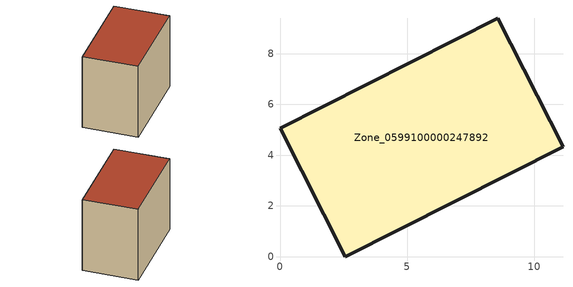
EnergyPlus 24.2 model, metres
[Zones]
Zone_0599100000247892
 floor ground (C_G): 0,5.06 8.58,9.39 11.14,4.33 2.56,0 z3.05
 wall outside (C_F): 11.14,4.33 8.58,9.39 0,5.06 2.56,0 11.14,4.33 z3.05:11.09
 roof outside (C_R): 8.58,9.39 0,5.06 2.56,0 11.14,4.33 z11.09
[BUILDING]
Pand.0599100000247892: North Axis=0; Terrain=City; Loads Convergence Tolerance Value=0.04; Temperature Convergence Tolerance Value=0.4; Solar Distribution=FullExterior; Maximum Number of Warmup Days=25; Minimum Number of Warmup Days=1
[Site:Location]
Rotterdam.The.Hague.AP_ZH_NLD Design_Conditions: Latitude=51.96; Longitude=4.45; Time Zone=1; Elevation=-4.5
[SITE:GROUNDTEMPERATURE:BUILDINGSURFACE]
18, 18, 18, 18, 18, 18, 18, 18, 18, 18, 18, 18
[MATERIAL] Thermal Absorptance=0.9; Solar Absorptance=0.7; Visible Absorptance=0.7
Name | Roughness | Thickness | Conductivity | Density | Specific Heat
G.TC.1975-1991 | MediumSmooth | 0.15 | 0.288461 | 540 | 1210
F.TC.1975-1991 | Rough | 0.3 | 0.230769 | 1920 | 840
R.TC.1975-1991 | MediumRough | 0.2 | 0.153846 | 1500 | 1000
[CONSTRUCTION]
C_G: G.TC.1975-1991
C_F: F.TC.1975-1991
C_R: R.TC.1975-1991
[ZONE]
Zone_0599100000247892: Type=1; Multiplier=1; Ceiling Height=Autocalculate; Volume=Autocalculate; Floor Area=autocalculate; Part of Total Floor Area=Yes
[ZONEINFILTRATION:DESIGNFLOWRATE]
Infil_Zone_0599100000247892: Zone or ZoneList or Space or SpaceList=Zone_0599100000247892; Schedule=AlwaysOn; Design Flow Rate Calculation Method=Flow/Area; Flow Rate per Floor Area=0.003; Constant Term Coefficient=1; Temperature Term Coefficient=0; Velocity Term Coefficient=0; Velocity Squared Term Coefficient=0
[HVACTEMPLATE:ZONE:IDEALLOADSAIRSYSTEM]
Zone_0599100000247892: Maximum Heating Supply Air Temperature=50; Minimum Cooling Supply Air Temperature=13; Maximum Heating Supply Air Humidity Ratio=0.0156; Minimum Cooling Supply Air Humidity Ratio=0.0077; Heating Limit=NoLimit; Cooling Limit=NoLimit; Dehumidification Control Type=ConstantSensibleHeatRatio; Cooling Sensible Heat Ratio=0.7; Dehumidification Setpoint=60; Humidification Control Type=None; Humidification Setpoint=30; Outdoor Air Method=None; Outdoor Air Flow Rate per Person=0.00944; Outdoor Air Flow Rate per Zone Floor Area=0; Outdoor Air Flow Rate per Zone=0; Demand Controlled Ventilation Type=None; Outdoor Air Economizer Type=NoEconomizer; Heat Recovery Type=None; Sensible Heat Recovery Effectiveness=0.7; Latent Heat Recovery Effectiveness=0.65
[ZONECONTROL:THERMOSTAT]
ThermostatControl_Zone_0599100000247892: Zone or ZoneList=Zone_0599100000247892; Control Type Schedule=DualSetpointControlType; Control 1=Thermostat_Zone_0599100000247892; Temperature Difference Between Cutout And Setpoint=0
[THERMOSTATSETPOINT:DUALSETPOINT]
Thermostat_Zone_0599100000247892: Heating Setpoint Temperature Schedule=HeatingSetpoint_Zone_0599100000247892; Cooling Setpoint Temperature Schedule=CoolingSetpoint_Zone_0599100000247892
[SCHEDULE:COMPACT]
HeatingSetpoint_Zone_0599100000247892: Through: 12/31, For: AllDays, Until: 24:00, 21
CoolingSetpoint_Zone_0599100000247892: Through: 12/31, For: AllDays, Until: 24:00, 24
DualSetpointControlType: Through: 12/31, For: AllDays, Until: 24:00, 4
AlwaysOn: Through: 12/31, For: AllDays, Until: 24:00, 1
